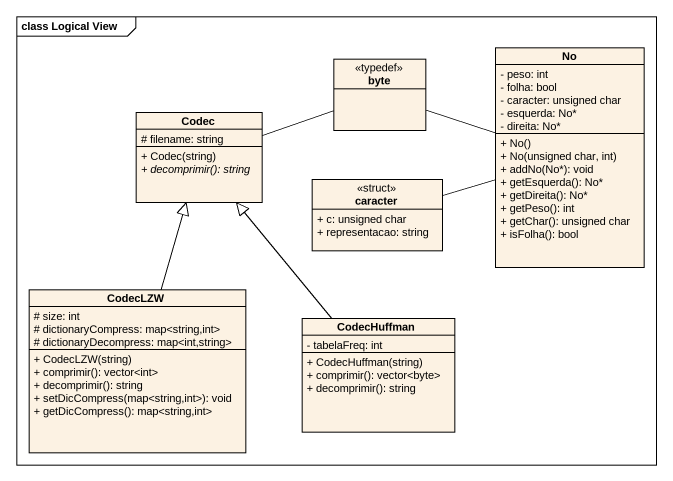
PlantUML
@startuml
mainframe class Logical View
hide circle
hide empty members
skinparam classAttributeIconSize 0
class byte <<typedef>>
class No {
  - peso: int
  - folha: bool
  - caracter: unsigned char
  - esquerda: No*
  - direita: No*
  + No()
  + No(unsigned char, int)
  + addNo(No*): void
  + getEsquerda(): No*
  + getDireita(): No*
  + getPeso(): int
  + getChar(): unsigned char
  + isFolha(): bool
}
class Codec {
  # filename: string
  + Codec(string)
  {abstract} + decomprimir(): string
}
class caracter <<struct>> {
  + c: unsigned char
  + representacao: string
}
class CodecLZW {
  # size: int
  # dictionaryCompress: map<string,int>
  # dictionaryDecompress: map<int,string>
  + CodecLZW(string)
  + comprimir(): vector<int>
  + decomprimir(): string
  + setDicCompress(map<string,int>): void
  + getDicCompress(): map<string,int>
}
class CodecHuffman {
  - tabelaFreq: int
  + CodecHuffman(string)
  + comprimir(): vector<byte>
  + decomprimir(): string
}
byte -right- No
byte -left- Codec
caracter -right- No
CodecLZW -up-|> Codec
CodecHuffman -up-|> Codec
@enduml
